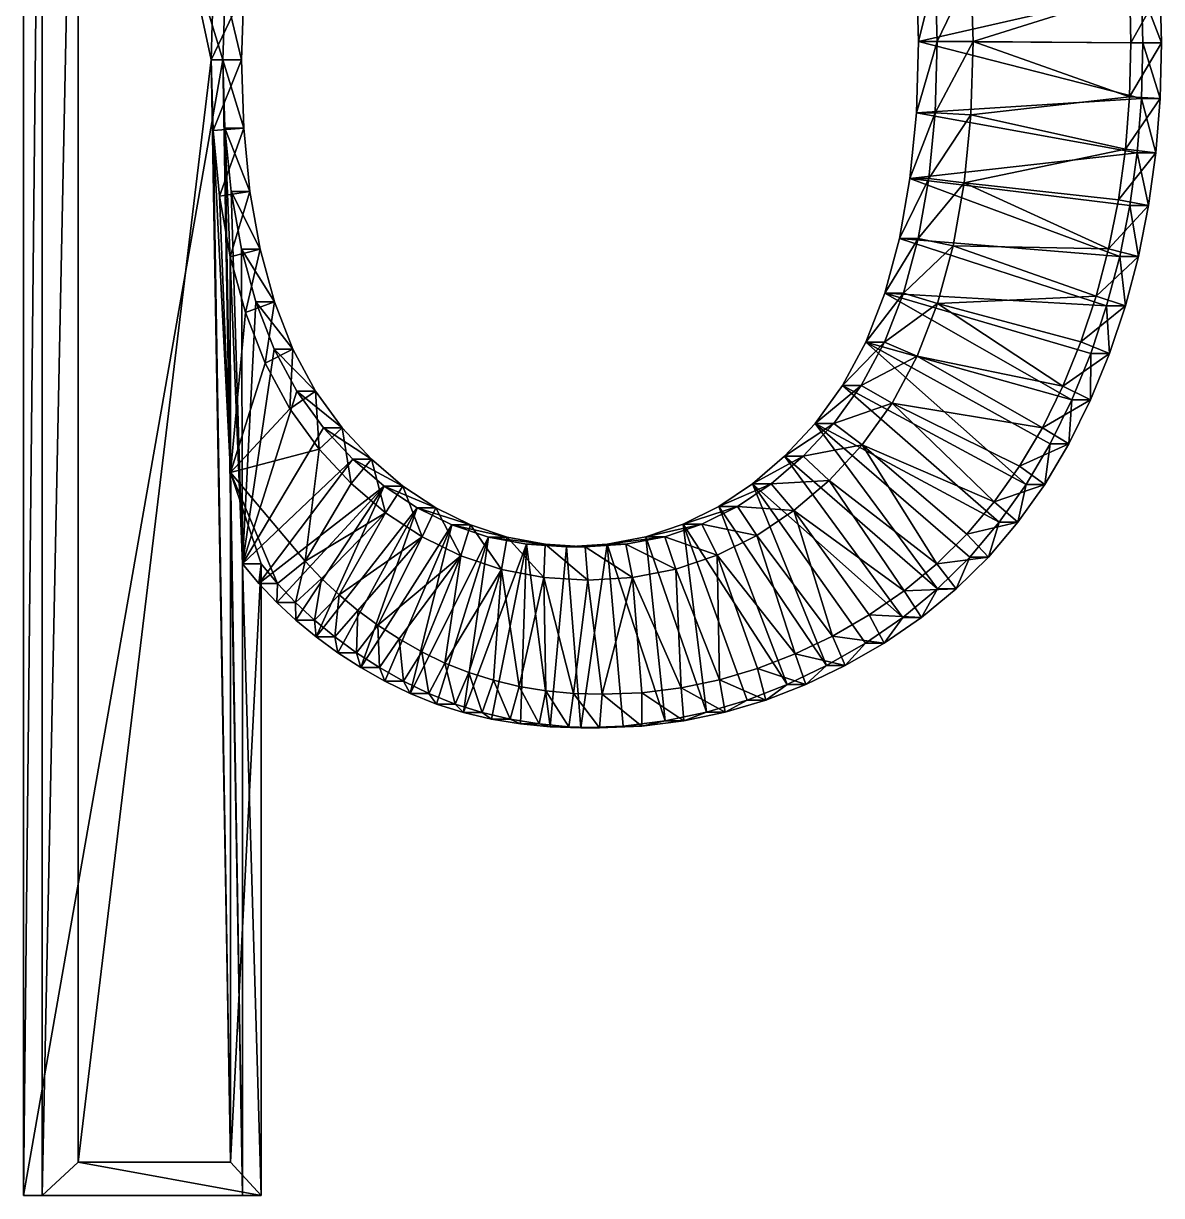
# Model space of a CAD drawing. Header units: metres. Extents: x -136 to 55, y -57 to 41.
# Drawn here: x -102.75 to -93.82, y -37.73 to -28.54 of the extents above; entities that cross this region are included whole.
import ezdxf

# ---------------------------------------------------------------- set-up
doc = ezdxf.new("R2010")
doc.units = ezdxf.units.M
doc.layers.get('0').update_dxf_attribs({"true_color": 0x57e057})

msp = doc.modelspace()

# ---------------------------------------------------------------- meshes
at = {"color": 74, "true_color": 0x58b11a}
mesh = msp.add_polyface(dxfattribs=at)
corners = [(-101.0344, -32.7766, 0.2574), (-100.9044, -32.9316, 0.2449), (-100.8879, -32.7766, 1.7788), (-100.7579, -32.9316, 1.7663), (-100.7645, -33.0787, 0.2314), (-100.618, -33.0787, 1.7529), (-100.6146, -33.218, 0.217), (-100.4681, -33.218, 1.7384), (-100.4548, -33.3495, 0.2016), (-100.3083, -33.3495, 1.723), (-100.2851, -33.4732, 0.1853), (-102.7515, -37.7298, 0.4227), (-102.605, -37.7298, 1.9442), (-102.605, -23.6897, 1.9442), (-100.8879, -32.7766, 1.7788), (-100.7579, -32.9316, 1.7663), (-100.618, -33.0787, 1.7529), (-100.4681, -33.218, 1.7384), (-100.3083, -33.3495, 1.723), (-102.605, -37.7298, 1.9442), (-102.605, -23.6897, 1.9442), (-101.1278, -32.0592, 2.0213), (-100.5428, -32.7565, 1.965), (-100.414, -32.8919, 1.9526), (-100.2758, -33.0204, 1.9393), (-102.3232, -37.4678, 2.1364), (-102.3232, -23.9517, 2.1364), (-101.2635, -29.3777, 2.0344), (-101.1278, -37.4678, 2.0213), (-101.1705, -29.3609, 0.2705), (-101.0344, -37.7298, 0.2574), (-99.9219, -32.1661, 0.1503), (-100.1672, -31.9566, 0.1739)]
mesh.append_faces([[corners[k] for k in face] for face in [(6, 31, 8), (4, 31, 6), (1, 31, 4)]], dxfattribs={"vtx0": -1, "vtx1": -1, "color": 74})
mesh.append_faces([[corners[k] for k in face] for face in [(27, 28, 21), (29, 0, 30)]], dxfattribs={"vtx0": -1, "vtx2": -1, "color": 74})
mesh.append_faces([[corners[k] for k in face] for face in [(0, 1, 2), (1, 4, 3), (4, 6, 5), (6, 8, 7), (8, 10, 9), (2, 3, 14), (3, 5, 15), (5, 7, 16), (7, 9, 17), (14, 15, 21), (15, 16, 22), (16, 17, 23), (17, 18, 24)]], dxfattribs={"vtx1": -1, "color": 74})
mesh.append_faces([[corners[k] for k in face] for face in [(1, 0, 32)]], dxfattribs={"vtx1": -1, "vtx2": -1, "color": 74})
mesh.append_faces([[corners[k] for k in face] for face in [(1, 3, 2), (4, 5, 3), (6, 7, 5), (8, 9, 7), (11, 12, 13), (3, 15, 14), (5, 16, 15), (7, 17, 16), (9, 18, 17), (12, 19, 20), (15, 22, 21), (16, 23, 22), (17, 24, 23), (19, 25, 26)]], dxfattribs={"vtx2": -1, "color": 74})
mesh = msp.add_polyface(dxfattribs=at)
corners = [(-100.9294, -30.7221, 0.2473), (-100.7829, -30.7221, 1.7687), (-100.6383, -31.0927, 1.7548), (-101.0419, -30.31, 0.2581), (-100.8954, -30.31, 1.7796), (-101.1223, -29.8563, 0.2659), (-100.9758, -29.8563, 1.7873), (-101.1705, -29.3609, 0.2705), (-101.024, -29.3609, 1.7919), (-101.1866, -28.8241, 0.2721), (-101.0401, -28.8241, 1.7935), (-100.6383, -31.0927, 1.7548), (-100.7829, -30.7221, 1.7687), (-100.8954, -30.31, 1.7796), (-100.9758, -29.8563, 1.7873), (-101.024, -29.3609, 1.7919), (-101.0401, -28.8241, 1.7935), (-101.0099, -30.8048, 2.0099), (-100.8544, -31.2032, 1.995), (-101.1292, -30.3677, 2.0214), (-101.2134, -29.892, 2.0296), (-101.2635, -29.3777, 2.0344), (-101.2801, -28.8238, 2.036), (-101.1278, -32.0592, 2.0213), (-102.3232, -23.9517, 2.1364), (-102.3232, -37.4678, 2.1364), (-101.0344, -32.7766, 0.2574), (-102.7515, -23.6897, 0.4227), (-102.7515, -37.7298, 0.4227)]
mesh.append_faces([[corners[k] for k in face] for face in [(5, 26, 7), (27, 9, 28)]], dxfattribs={"vtx0": -1, "vtx1": -1, "color": 74})
mesh.append_faces([[corners[k] for k in face] for face in [(0, 3, 1), (3, 5, 4), (5, 7, 6), (7, 9, 8), (2, 1, 11), (1, 4, 12), (4, 6, 13), (6, 8, 14), (8, 10, 15), (12, 13, 17), (13, 14, 19), (14, 15, 20), (15, 16, 21)]], dxfattribs={"vtx1": -1, "color": 74})
mesh.append_faces([[corners[k] for k in face] for face in [(20, 21, 23), (19, 20, 23), (24, 25, 22)]], dxfattribs={"vtx1": -1, "vtx2": -1, "color": 74})
mesh.append_faces([[corners[k] for k in face] for face in [(0, 1, 2), (3, 4, 1), (5, 6, 4), (7, 8, 6), (9, 10, 8), (1, 12, 11), (4, 13, 12), (6, 14, 13), (8, 15, 14), (10, 16, 15), (12, 17, 18), (13, 19, 17), (14, 20, 19), (15, 21, 20), (16, 22, 21)]], dxfattribs={"vtx2": -1, "color": 74})
mesh = msp.add_polyface(dxfattribs=at)
corners = [(-102.7515, -23.6897, 0.4227), (-102.7515, -37.7298, 0.4227), (-102.605, -23.6897, 1.9442), (-101.1694, -28.2853, 0.2704), (-101.118, -27.7845, 0.2655), (-101.0229, -28.2853, 1.7918), (-100.9715, -27.7845, 1.7869), (-101.0323, -27.3215, 0.2572), (-100.8858, -27.3215, 1.7786), (-100.9124, -26.8965, 0.2457), (-100.7659, -26.8965, 1.7671), (-100.7582, -26.5093, 0.2308), (-101.1866, -28.8241, 0.2721), (-101.0401, -28.8241, 1.7935), (-102.605, -37.7298, 1.9442), (-102.605, -23.6897, 1.9442), (-101.0229, -28.2853, 1.7918), (-100.9715, -27.7845, 1.7869), (-100.8858, -27.3215, 1.7786), (-100.7659, -26.8965, 1.7671), (-100.6117, -26.5093, 1.7522), (-101.0401, -28.8241, 1.7935), (-102.605, -37.7298, 1.9442), (-102.3232, -23.9517, 2.1364), (-101.2624, -28.2677, 2.0343), (-101.209, -27.747, 2.0291), (-101.1191, -27.2617, 2.0205), (-100.9922, -26.8118, 2.0082), (-100.6117, -26.5093, 1.7522), (-101.2801, -28.8238, 2.036)]
mesh.append_faces([[corners[k] for k in face] for face in [(23, 29, 24), (0, 3, 12)]], dxfattribs={"vtx0": -1, "vtx2": -1, "color": 74})
mesh.append_faces([[corners[k] for k in face] for face in [(0, 1, 2), (3, 4, 5), (4, 7, 6), (7, 9, 8), (9, 11, 10), (12, 3, 13), (2, 14, 15), (5, 6, 16), (6, 8, 17), (8, 10, 18), (10, 20, 19), (13, 5, 21), (15, 22, 23), (16, 17, 24), (17, 18, 25), (18, 19, 26), (19, 28, 27), (21, 16, 29)]], dxfattribs={"vtx1": -1, "color": 74})
mesh.append_faces([[corners[k] for k in face] for face in [(4, 6, 5), (7, 8, 6), (9, 10, 8), (3, 5, 13), (6, 17, 16), (8, 18, 17), (10, 19, 18), (5, 16, 21), (17, 25, 24), (18, 26, 25), (19, 27, 26), (16, 24, 29)]], dxfattribs={"vtx2": -1, "color": 74})
mesh = msp.add_polyface(dxfattribs=at)
corners = [(-95.8767, -27.2029, -0.2392), (-95.7302, -27.2029, 1.2822), (-95.8434, -26.7894, 1.2931), (-95.7958, -27.6561, -0.247), (-95.6493, -27.6561, 1.2744), (-95.7473, -28.149, -0.2517), (-95.6008, -28.149, 1.2698), (-95.7312, -28.6815, -0.2532), (-95.5847, -28.6815, 1.2682), (-95.7302, -27.2029, 1.2822), (-95.8434, -26.7894, 1.2931), (-95.6493, -27.6561, 1.2744), (-95.6008, -28.149, 1.2698), (-95.5847, -28.6815, 1.2682), (-95.4546, -27.145, 1.475), (-95.5746, -26.7067, 1.4866), (-95.3699, -27.6201, 1.4669), (-95.3195, -28.1321, 1.462), (-95.3028, -28.6814, 1.4604), (-94.2228, -27.1655, 1.3564), (-94.3117, -26.8089, 1.365), (-94.1535, -27.5317, 1.3498), (-94.0741, -28.2939, 1.3421), (-94.1354, -27.1091, -0.4069), (-94.228, -26.7377, -0.398), (-94.0633, -27.49, -0.4138), (-94.0118, -27.8805, -0.4188), (-93.9809, -28.2805, -0.4218)]
mesh.append_faces([[corners[k] for k in face] for face in [(23, 0, 24), (25, 3, 23), (26, 5, 25)]], dxfattribs={"vtx0": -1, "vtx1": -1, "color": 74})
mesh.append_faces([[corners[k] for k in face] for face in [(19, 14, 16), (21, 16, 17), (22, 17, 18), (23, 3, 0), (25, 5, 3), (27, 7, 5)]], dxfattribs={"vtx0": -1, "vtx2": -1, "color": 74})
mesh.append_faces([[corners[k] for k in face] for face in [(0, 3, 1), (3, 5, 4), (5, 7, 6), (1, 4, 9), (4, 6, 11), (6, 8, 12), (9, 11, 14), (11, 12, 16), (12, 13, 17)]], dxfattribs={"vtx1": -1, "color": 74})
mesh.append_faces([[corners[k] for k in face] for face in [(19, 20, 14), (21, 19, 16)]], dxfattribs={"vtx1": -1, "vtx2": -1, "color": 74})
mesh.append_faces([[corners[k] for k in face] for face in [(0, 1, 2), (3, 4, 1), (5, 6, 4), (7, 8, 6), (1, 9, 10), (4, 11, 9), (6, 12, 11), (8, 13, 12), (9, 14, 15), (11, 16, 14), (12, 17, 16), (13, 18, 17)]], dxfattribs={"vtx2": -1, "color": 74})
mesh = msp.add_polyface(dxfattribs=at)
corners = [(-93.9706, -28.69, -0.4227), (-93.9809, -28.2805, -0.4218), (-93.8242, -28.69, 1.0987), (-93.8344, -28.2805, 1.0997), (-94.0118, -27.8805, -0.4188), (-93.8653, -27.8805, 1.1026), (-94.0633, -27.49, -0.4138), (-93.9168, -27.49, 1.1076), (-94.1354, -27.1091, -0.4069), (-93.9889, -27.1091, 1.1145), (-94.228, -26.7377, -0.398), (-93.8242, -28.69, 1.0987), (-93.8344, -28.2805, 1.0997), (-93.8653, -27.8805, 1.1026), (-93.9168, -27.49, 1.1076), (-93.9889, -27.1091, 1.1145), (-94.0815, -26.7377, 1.1235), (-94.0641, -28.6899, 1.3412), (-94.0741, -28.2939, 1.3421), (-94.1039, -27.9078, 1.345), (-94.1535, -27.5317, 1.3498), (-94.2228, -27.1655, 1.3564), (-94.0815, -26.7377, 1.1235), (-95.3195, -28.1321, 1.462), (-95.3028, -28.6814, 1.4604), (-94.0751, -29.114, 1.3422), (-95.7473, -28.149, -0.2517), (-95.7312, -28.6815, -0.2532)]
mesh.append_faces([[corners[k] for k in face] for face in [(1, 26, 4), (0, 27, 1)]], dxfattribs={"vtx0": -1, "vtx1": -1, "color": 74})
mesh.append_faces([[corners[k] for k in face] for face in [(0, 1, 2), (1, 4, 3), (4, 6, 5), (6, 8, 7), (8, 10, 9), (2, 3, 11), (3, 5, 12), (5, 7, 13), (7, 9, 14), (9, 16, 15), (11, 12, 17), (12, 13, 18), (13, 14, 19), (14, 15, 20), (15, 22, 21)]], dxfattribs={"vtx1": -1, "color": 74})
mesh.append_faces([[corners[k] for k in face] for face in [(19, 20, 23), (18, 19, 23), (17, 18, 24), (25, 17, 24)]], dxfattribs={"vtx1": -1, "vtx2": -1, "color": 74})
mesh.append_faces([[corners[k] for k in face] for face in [(1, 3, 2), (4, 5, 3), (6, 7, 5), (8, 9, 7), (3, 12, 11), (5, 13, 12), (7, 14, 13), (9, 15, 14), (12, 18, 17), (13, 19, 18), (14, 20, 19), (15, 21, 20)]], dxfattribs={"vtx2": -1, "color": 74})
mesh = msp.add_polyface(dxfattribs=at)
corners = [(-95.7312, -28.6815, -0.2532), (-95.7477, -29.2392, -0.2516), (-95.5847, -28.6815, 1.2682), (-95.6012, -29.2392, 1.2698), (-95.7974, -29.7536, -0.2469), (-95.6509, -29.7536, 1.2746), (-95.8801, -30.2247, -0.2389), (-95.7337, -30.2247, 1.2825), (-95.996, -30.6525, -0.2277), (-95.8495, -30.6525, 1.2937), (-95.5847, -28.6815, 1.2682), (-95.6012, -29.2392, 1.2698), (-95.6509, -29.7536, 1.2746), (-95.7337, -30.2247, 1.2825), (-95.8495, -30.6525, 1.2937), (-95.3028, -28.6814, 1.4604), (-95.3198, -29.2558, 1.4621), (-95.3713, -29.7891, 1.467), (-95.4579, -30.282, 1.4754), (-94.0751, -29.114, 1.3422), (-94.1081, -29.5248, 1.3454), (-94.2393, -30.3067, 1.358), (-94.3373, -30.6781, 1.3675), (-93.982, -29.128, -0.4217), (-94.0161, -29.5533, -0.4184), (-94.1525, -30.366, -0.4052), (-94.0729, -29.966, -0.4129), (-94.2548, -30.7534, -0.3954)]
mesh.append_faces([[corners[k] for k in face] for face in [(25, 4, 26), (27, 6, 25)]], dxfattribs={"vtx0": -1, "vtx1": -1, "color": 74})
mesh.append_faces([[corners[k] for k in face] for face in [(19, 15, 16), (20, 16, 17), (21, 17, 18), (23, 1, 0), (24, 4, 1), (25, 6, 4), (27, 8, 6)]], dxfattribs={"vtx0": -1, "vtx2": -1, "color": 74})
mesh.append_faces([[corners[k] for k in face] for face in [(0, 1, 2), (1, 4, 3), (4, 6, 5), (6, 8, 7), (2, 3, 10), (3, 5, 11), (5, 7, 12), (7, 9, 13), (10, 11, 15), (11, 12, 16), (12, 13, 17), (13, 14, 18)]], dxfattribs={"vtx1": -1, "color": 74})
mesh.append_faces([[corners[k] for k in face] for face in [(22, 21, 18)]], dxfattribs={"vtx1": -1, "vtx2": -1, "color": 74})
mesh.append_faces([[corners[k] for k in face] for face in [(1, 3, 2), (4, 5, 3), (6, 7, 5), (8, 9, 7), (3, 11, 10), (5, 12, 11), (7, 13, 12), (9, 14, 13), (11, 16, 15), (12, 17, 16), (13, 18, 17)]], dxfattribs={"vtx2": -1, "color": 74})
mesh = msp.add_polyface(dxfattribs=at)
corners = [(-94.1525, -30.366, -0.4052), (-94.006, -30.366, 1.1162), (-94.1083, -30.7534, 1.126), (-94.0729, -29.966, -0.4129), (-93.9264, -29.966, 1.1085), (-94.0161, -29.5533, -0.4184), (-93.8696, -29.5533, 1.1031), (-93.982, -29.128, -0.4217), (-93.8355, -29.128, 1.0998), (-93.9706, -28.69, -0.4227), (-93.8242, -28.69, 1.0987), (-94.006, -30.366, 1.1162), (-94.1083, -30.7534, 1.126), (-93.9264, -29.966, 1.1085), (-93.8696, -29.5533, 1.1031), (-93.8355, -29.128, 1.0998), (-93.8242, -28.69, 1.0987), (-94.2393, -30.3067, 1.358), (-94.3373, -30.6781, 1.3675), (-94.1628, -29.9223, 1.3507), (-94.1081, -29.5248, 1.3454), (-94.0751, -29.114, 1.3422), (-94.0641, -28.6899, 1.3412), (-95.3198, -29.2558, 1.4621), (-95.3713, -29.7891, 1.467), (-95.7312, -28.6815, -0.2532), (-95.7477, -29.2392, -0.2516), (-95.7974, -29.7536, -0.2469)]
mesh.append_faces([[corners[k] for k in face] for face in [(7, 25, 9), (5, 26, 7), (3, 27, 5)]], dxfattribs={"vtx0": -1, "vtx1": -1, "color": 74})
mesh.append_faces([[corners[k] for k in face] for face in [(0, 3, 1), (3, 5, 4), (5, 7, 6), (7, 9, 8), (1, 4, 11), (4, 6, 13), (6, 8, 14), (8, 10, 15), (11, 13, 17), (13, 14, 19), (14, 15, 20), (15, 16, 21)]], dxfattribs={"vtx1": -1, "color": 74})
mesh.append_faces([[corners[k] for k in face] for face in [(20, 21, 23), (19, 20, 24), (17, 19, 24)]], dxfattribs={"vtx1": -1, "vtx2": -1, "color": 74})
mesh.append_faces([[corners[k] for k in face] for face in [(0, 1, 2), (3, 4, 1), (5, 6, 4), (7, 8, 6), (9, 10, 8), (1, 11, 12), (4, 13, 11), (6, 14, 13), (8, 15, 14), (10, 16, 15), (11, 17, 18), (13, 19, 17), (14, 20, 19), (15, 21, 20), (16, 22, 21)]], dxfattribs={"vtx2": -1, "color": 74})
mesh = msp.add_polyface(dxfattribs=at)
corners = [(-101.0344, -37.7298, 0.2574), (-101.0344, -32.7766, 0.2574), (-100.8879, -37.7298, 1.7788), (-100.8879, -32.7766, 1.7788), (-99.7178, -33.7938, 0.1306), (-99.5126, -33.8755, 0.1109), (-99.5714, -33.7938, 1.6521), (-99.3661, -33.8755, 1.6323), (-99.3001, -33.9425, 0.0904), (-99.1536, -33.9425, 1.6119), (-99.0805, -33.9945, 0.0693), (-98.934, -33.9945, 1.5907), (-98.8536, -34.0317, 0.0474), (-98.7071, -34.0317, 1.5689), (-102.7515, -37.7298, 0.4227), (-102.605, -37.7298, 1.9442), (-100.8879, -37.7298, 1.7788), (-100.8879, -32.7766, 1.7788), (-99.3661, -33.8755, 1.6323), (-99.5714, -33.7938, 1.6521), (-99.1536, -33.9425, 1.6119), (-98.934, -33.9945, 1.5907), (-98.7071, -34.0317, 1.5689), (-102.605, -37.7298, 1.9442), (-101.1278, -37.4678, 2.0213), (-101.1278, -32.0592, 2.0213), (-99.0636, -33.6896, 1.8225), (-98.862, -33.7374, 1.8031), (-98.6528, -33.7717, 1.783), (-102.3232, -37.4678, 2.1364), (-101.2801, -28.8238, 2.036), (-101.1866, -28.8241, 0.2721)]
mesh.append_faces([[corners[k] for k in face] for face in [(14, 31, 0)]], dxfattribs={"vtx0": -1, "vtx1": -1, "color": 74})
mesh.append_faces([[corners[k] for k in face] for face in [(0, 1, 2), (4, 5, 6), (5, 8, 7), (8, 10, 9), (10, 12, 11), (14, 0, 15), (2, 3, 16), (7, 9, 18), (9, 11, 20), (11, 13, 21), (15, 2, 23), (16, 17, 24), (20, 21, 26), (21, 22, 27), (23, 16, 29)]], dxfattribs={"vtx1": -1, "color": 74})
mesh.append_faces([[corners[k] for k in face] for face in [(29, 24, 30)]], dxfattribs={"vtx1": -1, "vtx2": -1, "color": 74})
mesh.append_faces([[corners[k] for k in face] for face in [(1, 3, 2), (5, 7, 6), (8, 9, 7), (10, 11, 9), (12, 13, 11), (0, 2, 15), (3, 17, 16), (7, 18, 19), (9, 20, 18), (11, 21, 20), (13, 22, 21), (2, 16, 23), (17, 25, 24), (22, 28, 27), (16, 24, 29)]], dxfattribs={"vtx2": -1, "color": 74})
mesh = msp.add_polyface(dxfattribs=at)
corners = [(-100.399, -31.709, 0.1962), (-100.2525, -31.709, 1.7177), (-100.0208, -31.9566, 1.6953), (-100.608, -31.4217, 0.2164), (-100.4615, -31.4217, 1.7378), (-100.7848, -31.0927, 0.2334), (-100.6383, -31.0927, 1.7548), (-100.9294, -30.7221, 0.2473), (-100.2525, -31.709, 1.7177), (-100.4615, -31.4217, 1.7378), (-100.6383, -31.0927, 1.7548), (-100.4327, -31.8767, 1.9544), (-100.1798, -32.1468, 1.93), (-100.6616, -31.5618, 1.9764), (-100.8544, -31.2032, 1.995), (-100.7829, -30.7221, 1.7687), (-101.2635, -29.3777, 2.0344), (-101.2801, -28.8238, 2.036), (-101.1278, -37.4678, 2.0213), (-101.0099, -30.8048, 2.0099), (-101.1292, -30.3677, 2.0214), (-101.1278, -32.0592, 2.0213), (-100.5428, -32.7565, 1.965), (-99.9113, -32.3761, 1.9042), (-101.1705, -29.3609, 0.2705), (-101.0344, -37.7298, 0.2574), (-101.1866, -28.8241, 0.2721), (-101.0419, -30.31, 0.2581), (-101.0344, -32.7766, 0.2574), (-101.1223, -29.8563, 0.2659), (-100.1672, -31.9566, 0.1739), (-100.9044, -32.9316, 0.2449), (-99.9219, -32.1661, 0.1503)]
mesh.append_faces([[corners[k] for k in face] for face in [(24, 25, 26), (27, 28, 29), (7, 28, 27), (5, 28, 7), (3, 28, 5), (0, 28, 3), (30, 28, 0)]], dxfattribs={"vtx0": -1, "vtx1": -1, "color": 74})
mesh.append_faces([[corners[k] for k in face] for face in [(11, 21, 22), (31, 30, 32)]], dxfattribs={"vtx0": -1, "vtx2": -1, "color": 74})
mesh.append_faces([[corners[k] for k in face] for face in [(0, 3, 1), (3, 5, 4), (5, 7, 6), (1, 4, 8), (4, 6, 9), (8, 9, 11), (9, 10, 13), (10, 15, 14)]], dxfattribs={"vtx1": -1, "color": 74})
mesh.append_faces([[corners[k] for k in face] for face in [(16, 17, 18), (19, 20, 21), (14, 19, 21), (13, 14, 21), (11, 13, 21), (12, 11, 22), (23, 12, 22)]], dxfattribs={"vtx1": -1, "vtx2": -1, "color": 74})
mesh.append_faces([[corners[k] for k in face] for face in [(0, 1, 2), (3, 4, 1), (5, 6, 4), (4, 9, 8), (6, 10, 9), (8, 11, 12), (9, 13, 11), (10, 14, 13)]], dxfattribs={"vtx2": -1, "color": 74})
mesh = msp.add_polyface(dxfattribs=at)
corners = [(-95.0976, -32.4505, -0.3142), (-94.887, -32.1542, -0.3345), (-94.9511, -32.4505, 1.2072), (-95.996, -30.6525, -0.2277), (-96.145, -31.0369, -0.2134), (-95.8495, -30.6525, 1.2937), (-95.9985, -31.0369, 1.308), (-95.8495, -30.6525, 1.2937), (-95.9985, -31.0369, 1.308), (-96.1806, -31.378, 1.3256), (-94.9511, -32.4505, 1.2072), (-95.136, -32.2891, 1.4444), (-95.3525, -32.5444, 1.4652), (-94.7405, -32.1542, 1.1869), (-94.9381, -32.0107, 1.4253), (-95.5806, -30.7346, 1.4872), (-95.4579, -30.282, 1.4754), (-95.7403, -31.1468, 1.5025), (-96.1806, -31.378, 1.3256), (-95.9382, -31.5175, 1.5216), (-94.3373, -30.6781, 1.3675), (-94.598, -31.3822, 1.3926), (-94.7588, -31.7086, 1.408), (-96.1733, -31.8428, 1.5442), (-95.5879, -32.777, 1.4879), (-94.5276, -31.4902, -0.3691), (-94.3798, -31.1281, -0.3833), (-94.697, -31.8341, -0.3528), (-96.3271, -31.378, -0.1958), (-96.5423, -31.6758, -0.1751), (-95.3288, -32.7231, -0.292), (-95.5806, -32.972, -0.2677)]
mesh.append_faces([[corners[k] for k in face] for face in [(25, 3, 26), (27, 4, 25), (1, 4, 27), (0, 28, 1), (30, 29, 0), (31, 29, 30)]], dxfattribs={"vtx0": -1, "vtx1": -1, "color": 74})
mesh.append_faces([[corners[k] for k in face] for face in [(20, 16, 15), (21, 15, 17), (22, 17, 19), (11, 19, 23), (25, 4, 3), (1, 28, 4), (0, 29, 28)]], dxfattribs={"vtx0": -1, "vtx2": -1, "color": 74})
mesh.append_faces([[corners[k] for k in face] for face in [(0, 1, 2), (3, 4, 5), (5, 6, 7), (6, 9, 8), (10, 13, 11), (7, 8, 15), (8, 18, 17)]], dxfattribs={"vtx1": -1, "color": 74})
mesh.append_faces([[corners[k] for k in face] for face in [(22, 21, 17), (14, 22, 19), (11, 14, 19), (12, 11, 23), (24, 12, 23)]], dxfattribs={"vtx1": -1, "vtx2": -1, "color": 74})
mesh.append_faces([[corners[k] for k in face] for face in [(4, 6, 5), (6, 8, 7), (10, 11, 12), (13, 14, 11), (7, 15, 16), (8, 17, 15), (18, 19, 17)]], dxfattribs={"vtx2": -1, "color": 74})
mesh = msp.add_polyface(dxfattribs=at)
corners = [(-94.887, -32.1542, -0.3345), (-94.7405, -32.1542, 1.1869), (-94.9511, -32.4505, 1.2072), (-94.697, -31.8341, -0.3528), (-94.5505, -31.8341, 1.1686), (-94.5276, -31.4902, -0.3691), (-94.3811, -31.4902, 1.1523), (-94.3798, -31.1281, -0.3833), (-94.2333, -31.1281, 1.1381), (-94.2548, -30.7534, -0.3954), (-94.1083, -30.7534, 1.126), (-94.1525, -30.366, -0.4052), (-94.9511, -32.4505, 1.2072), (-94.7405, -32.1542, 1.1869), (-94.5505, -31.8341, 1.1686), (-94.3811, -31.4902, 1.1523), (-94.2333, -31.1281, 1.1381), (-94.1083, -30.7534, 1.126), (-94.006, -30.366, 1.1162), (-94.9381, -32.0107, 1.4253), (-94.7588, -31.7086, 1.408), (-94.598, -31.3822, 1.3926), (-94.457, -31.0367, 1.379), (-94.3373, -30.6781, 1.3675), (-94.006, -30.366, 1.1162), (-95.5806, -30.7346, 1.4872), (-95.996, -30.6525, -0.2277)]
mesh.append_faces([[corners[k] for k in face] for face in [(7, 26, 9)]], dxfattribs={"vtx0": -1, "vtx1": -1, "color": 74})
mesh.append_faces([[corners[k] for k in face] for face in [(0, 3, 1), (3, 5, 4), (5, 7, 6), (7, 9, 8), (9, 11, 10), (2, 1, 12), (1, 4, 13), (4, 6, 14), (6, 8, 15), (8, 10, 16), (10, 18, 17), (13, 14, 19), (14, 15, 20), (15, 16, 21), (16, 17, 22), (17, 24, 23)]], dxfattribs={"vtx1": -1, "color": 74})
mesh.append_faces([[corners[k] for k in face] for face in [(22, 23, 25), (21, 22, 25)]], dxfattribs={"vtx1": -1, "vtx2": -1, "color": 74})
mesh.append_faces([[corners[k] for k in face] for face in [(0, 1, 2), (3, 4, 1), (5, 6, 4), (7, 8, 6), (9, 10, 8), (1, 13, 12), (4, 14, 13), (6, 15, 14), (8, 16, 15), (10, 17, 16), (14, 20, 19), (15, 21, 20), (16, 22, 21), (17, 23, 22)]], dxfattribs={"vtx2": -1, "color": 74})
mesh = msp.add_polyface(dxfattribs=at)
corners = [(-96.145, -31.0369, -0.2134), (-96.3271, -31.378, -0.1958), (-95.9985, -31.0369, 1.308), (-96.1806, -31.378, 1.3256), (-96.5423, -31.6758, -0.1751), (-96.3958, -31.6758, 1.3463), (-96.7807, -31.9322, -0.1522), (-96.6342, -31.9322, 1.3693), (-97.0326, -32.1491, -0.1279), (-96.8861, -32.1491, 1.3935), (-97.2977, -32.3266, -0.1024), (-97.1512, -32.3266, 1.419), (-96.1806, -31.378, 1.3256), (-95.9985, -31.0369, 1.308), (-96.3958, -31.6758, 1.3463), (-96.6342, -31.9322, 1.3693), (-96.8861, -32.1491, 1.3935), (-97.1512, -32.3266, 1.419), (-97.4298, -32.4647, 1.4459), (-95.9382, -31.5175, 1.5216), (-96.1733, -31.8428, 1.5442), (-96.4326, -32.1216, 1.5692), (-96.7074, -32.3584, 1.5957), (-96.9998, -32.5541, 1.6238), (-97.4298, -32.4647, 1.4459), (-95.5879, -32.777, 1.4879), (-95.8424, -32.9873, 1.5124), (-95.5806, -32.972, -0.2677), (-95.853, -33.1971, -0.2415)]
mesh.append_faces([[corners[k] for k in face] for face in [(25, 20, 21), (26, 21, 22), (27, 6, 4), (28, 8, 6)]], dxfattribs={"vtx0": -1, "vtx2": -1, "color": 74})
mesh.append_faces([[corners[k] for k in face] for face in [(0, 1, 2), (1, 4, 3), (4, 6, 5), (6, 8, 7), (8, 10, 9), (3, 5, 12), (5, 7, 14), (7, 9, 15), (9, 11, 16), (11, 18, 17), (12, 14, 19), (14, 15, 20), (15, 16, 21), (16, 17, 22), (17, 24, 23)]], dxfattribs={"vtx1": -1, "color": 74})
mesh.append_faces([[corners[k] for k in face] for face in [(1, 3, 2), (4, 5, 3), (6, 7, 5), (8, 9, 7), (10, 11, 9), (3, 12, 13), (5, 14, 12), (7, 15, 14), (9, 16, 15), (11, 17, 16), (14, 20, 19), (15, 21, 20), (16, 22, 21), (17, 23, 22)]], dxfattribs={"vtx2": -1, "color": 74})
mesh = msp.add_polyface(dxfattribs=at)
corners = [(-97.2977, -32.3266, -0.1024), (-97.5763, -32.4647, -0.0756), (-97.1512, -32.3266, 1.419), (-97.4298, -32.4647, 1.4459), (-97.8682, -32.5633, -0.0475), (-97.7217, -32.5633, 1.474), (-99.1047, -32.566, 0.0716), (-99.3906, -32.4708, 0.0991), (-98.9582, -32.566, 1.593), (-99.2441, -32.4708, 1.6206), (-99.6631, -32.3375, 0.1254), (-99.5166, -32.3375, 1.6468), (-99.9219, -32.1661, 0.1503), (-99.7754, -32.1661, 1.6717), (-100.1672, -31.9566, 0.1739), (-100.0208, -31.9566, 1.6953), (-100.399, -31.709, 0.1962), (-97.4298, -32.4647, 1.4459), (-97.1512, -32.3266, 1.419), (-97.7217, -32.5633, 1.474), (-98.9582, -32.566, 1.593), (-99.2441, -32.4708, 1.6206), (-99.5166, -32.3375, 1.6468), (-99.7754, -32.1661, 1.6717), (-100.0208, -31.9566, 1.6953), (-100.2525, -31.709, 1.7177), (-100.2525, -31.709, 1.7177), (-99.3218, -32.714, 1.8474), (-99.625, -32.5656, 1.8766), (-99.9113, -32.3761, 1.9042), (-100.1798, -32.1468, 1.93)]
mesh.append_faces([[corners[k] for k in face] for face in [(0, 1, 2), (1, 4, 3), (6, 7, 8), (7, 10, 9), (10, 12, 11), (12, 14, 13), (14, 16, 15), (3, 5, 17), (8, 9, 20), (9, 11, 21), (11, 13, 22), (13, 15, 23), (15, 25, 24), (21, 22, 27), (22, 23, 28), (23, 24, 29), (24, 26, 30)]], dxfattribs={"vtx1": -1, "color": 74})
mesh.append_faces([[corners[k] for k in face] for face in [(1, 3, 2), (4, 5, 3), (7, 9, 8), (10, 11, 9), (12, 13, 11), (14, 15, 13), (3, 17, 18), (5, 19, 17), (9, 21, 20), (11, 22, 21), (13, 23, 22), (15, 24, 23), (25, 26, 24), (22, 28, 27), (23, 29, 28), (24, 30, 29)]], dxfattribs={"vtx2": -1, "color": 74})
mesh = msp.add_polyface(dxfattribs=at)
corners = [(-96.4515, -33.5743, -0.1839), (-96.146, -33.3984, -0.2133), (-96.305, -33.5743, 1.3376), (-95.9995, -33.3984, 1.3081), (-95.853, -33.1971, -0.2415), (-95.7065, -33.1971, 1.2799), (-95.5806, -32.972, -0.2677), (-95.4341, -32.972, 1.2537), (-95.3288, -32.7231, -0.292), (-95.1824, -32.7231, 1.2295), (-95.0976, -32.4505, -0.3142), (-94.9511, -32.4505, 1.2072), (-96.305, -33.5743, 1.3376), (-95.9995, -33.3984, 1.3081), (-95.7065, -33.1971, 1.2799), (-95.4341, -32.972, 1.2537), (-95.1824, -32.7231, 1.2295), (-94.9511, -32.4505, 1.2072), (-96.4053, -33.3421, 1.5666), (-96.1173, -33.1762, 1.5388), (-95.8424, -32.9873, 1.5124), (-95.5879, -32.777, 1.4879), (-95.3525, -32.5444, 1.4652), (-96.4326, -32.1216, 1.5692), (-96.7074, -32.3584, 1.5957), (-96.7807, -31.9322, -0.1522), (-97.0326, -32.1491, -0.1279)]
mesh.append_faces([[corners[k] for k in face] for face in [(4, 25, 6), (1, 26, 4)]], dxfattribs={"vtx0": -1, "vtx1": -1, "color": 74})
mesh.append_faces([[corners[k] for k in face] for face in [(0, 1, 2), (1, 4, 3), (4, 6, 5), (6, 8, 7), (8, 10, 9), (2, 3, 12), (3, 5, 13), (5, 7, 14), (7, 9, 15), (9, 11, 16), (12, 13, 18), (13, 14, 19), (14, 15, 20), (15, 16, 21), (16, 17, 22)]], dxfattribs={"vtx1": -1, "color": 74})
mesh.append_faces([[corners[k] for k in face] for face in [(20, 21, 23), (19, 20, 24)]], dxfattribs={"vtx1": -1, "vtx2": -1, "color": 74})
mesh.append_faces([[corners[k] for k in face] for face in [(1, 3, 2), (4, 5, 3), (6, 7, 5), (8, 9, 7), (10, 11, 9), (3, 13, 12), (5, 14, 13), (7, 15, 14), (9, 16, 15), (11, 17, 16), (13, 19, 18), (14, 20, 19), (15, 21, 20), (16, 22, 21)]], dxfattribs={"vtx2": -1, "color": 74})
mesh = msp.add_polyface(dxfattribs=at)
corners = [(-98.8052, -32.6231, 0.0428), (-99.1047, -32.566, 0.0716), (-98.6587, -32.6231, 1.5642), (-98.9582, -32.566, 1.593), (-100.3083, -33.3495, 1.723), (-100.1386, -33.4732, 1.7067), (-100.3083, -33.3495, 1.723), (-98.6587, -32.6231, 1.5642), (-98.9582, -32.566, 1.593), (-100.128, -33.142, 1.925), (-100.2758, -33.0204, 1.9393), (-100.1386, -33.4732, 1.7067), (-99.9705, -33.2567, 1.9099), (-98.6701, -32.8837, 1.7847), (-99.0029, -32.8202, 1.8167), (-99.2441, -32.4708, 1.6206), (-99.3218, -32.714, 1.8474), (-99.9113, -32.3761, 1.9042), (-100.5428, -32.7565, 1.965), (-100.414, -32.8919, 1.9526), (-99.625, -32.5656, 1.8766), (-99.8032, -33.3647, 1.8938), (-99.6271, -33.465, 1.8768), (-98.862, -33.7374, 1.8031), (-99.2579, -33.6284, 1.8413), (-99.0636, -33.6896, 1.8225), (-99.4452, -33.5538, 1.8593), (-99.3001, -33.9425, 0.0904), (-99.7178, -33.7938, 0.1306), (-99.3906, -32.4708, 0.0991), (-99.9159, -33.6971, 0.1497), (-100.1055, -33.5891, 0.168), (-99.6631, -32.3375, 0.1254), (-100.2851, -33.4732, 0.1853), (-100.4548, -33.3495, 0.2016), (-99.9219, -32.1661, 0.1503)]
mesh.append_faces([[corners[k] for k in face] for face in [(26, 16, 22), (30, 29, 28), (31, 29, 30), (33, 32, 31), (34, 32, 33)]], dxfattribs={"vtx0": -1, "vtx1": -1, "color": 74})
mesh.append_faces([[corners[k] for k in face] for face in [(17, 18, 19), (17, 19, 10), (20, 10, 9), (20, 9, 12), (16, 12, 21), (16, 21, 22), (23, 13, 14), (26, 14, 16), (27, 1, 0), (28, 29, 1), (31, 32, 29), (34, 35, 32)]], dxfattribs={"vtx0": -1, "vtx2": -1, "color": 74})
mesh.append_faces([[corners[k] for k in face] for face in [(0, 1, 2), (4, 5, 6), (2, 3, 7), (6, 11, 9), (7, 8, 13), (8, 15, 14)]], dxfattribs={"vtx1": -1, "color": 74})
mesh.append_faces([[corners[k] for k in face] for face in [(20, 17, 10), (16, 20, 12), (24, 25, 14), (26, 24, 14)]], dxfattribs={"vtx1": -1, "vtx2": -1, "color": 74})
mesh.append_faces([[corners[k] for k in face] for face in [(1, 3, 2), (3, 8, 7), (6, 9, 10), (11, 12, 9), (8, 14, 13), (15, 16, 14)]], dxfattribs={"vtx2": -1, "color": 74})
mesh = msp.add_polyface(dxfattribs=at)
corners = [(-97.3948, -33.9397, -0.093), (-97.0759, -33.8449, -0.1237), (-97.2483, -33.9397, 1.4284), (-96.9294, -33.8449, 1.3977), (-96.7615, -33.7232, -0.154), (-96.615, -33.7232, 1.3674), (-96.4515, -33.5743, -0.1839), (-96.305, -33.5743, 1.3376), (-97.2483, -33.9397, 1.4284), (-97.5717, -34.0073, 1.4595), (-96.9294, -33.8449, 1.3977), (-96.615, -33.7232, 1.3674), (-96.305, -33.5743, 1.3376), (-97.2911, -33.6853, 1.6519), (-97.5934, -33.7486, 1.681), (-96.9925, -33.5967, 1.6231), (-96.6973, -33.4823, 1.5947), (-96.4053, -33.3421, 1.5666), (-97.4298, -32.4647, 1.4459), (-97.3092, -32.7074, 1.6536), (-96.9998, -32.5541, 1.6238), (-96.1173, -33.1762, 1.5388), (-96.7074, -32.3584, 1.5957), (-97.0326, -32.1491, -0.1279), (-96.146, -33.3984, -0.2133), (-97.2977, -32.3266, -0.1024), (-97.5763, -32.4647, -0.0756)]
mesh.append_faces([[corners[k] for k in face] for face in [(6, 23, 24), (4, 25, 6), (1, 26, 4), (0, 26, 1)]], dxfattribs={"vtx0": -1, "vtx1": -1, "color": 74})
mesh.append_faces([[corners[k] for k in face] for face in [(17, 22, 20), (16, 20, 19), (6, 25, 23), (4, 26, 25)]], dxfattribs={"vtx0": -1, "vtx2": -1, "color": 74})
mesh.append_faces([[corners[k] for k in face] for face in [(0, 1, 2), (1, 4, 3), (4, 6, 5), (2, 3, 8), (3, 5, 10), (5, 7, 11), (8, 10, 13), (10, 11, 15), (11, 12, 16)]], dxfattribs={"vtx1": -1, "color": 74})
mesh.append_faces([[corners[k] for k in face] for face in [(17, 21, 22), (16, 17, 20), (15, 16, 19), (13, 15, 19)]], dxfattribs={"vtx1": -1, "vtx2": -1, "color": 74})
mesh.append_faces([[corners[k] for k in face] for face in [(1, 3, 2), (4, 5, 3), (6, 7, 5), (2, 8, 9), (3, 10, 8), (5, 11, 10), (7, 12, 11), (8, 13, 14), (10, 15, 13), (11, 16, 15), (12, 17, 16), (18, 19, 20)]], dxfattribs={"vtx2": -1, "color": 74})
mesh = msp.add_polyface(dxfattribs=at)
corners = [(-97.8682, -32.5633, -0.0475), (-98.1735, -32.6224, -0.0181), (-97.7217, -32.5633, 1.474), (-98.027, -32.6224, 1.5034), (-98.4921, -32.6422, 0.0126), (-98.3456, -32.6422, 1.5341), (-98.8052, -32.6231, 0.0428), (-98.6587, -32.6231, 1.5642), (-97.7217, -32.5633, 1.474), (-98.027, -32.6224, 1.5034), (-98.3456, -32.6422, 1.5341), (-98.6587, -32.6231, 1.5642), (-97.4298, -32.4647, 1.4459), (-97.3092, -32.7074, 1.6536), (-97.6342, -32.8172, 1.6849), (-97.9732, -32.8829, 1.7176), (-98.3246, -32.9047, 1.7514), (-98.6701, -32.8837, 1.7847), (-97.2911, -33.6853, 1.6519), (-97.5934, -33.7486, 1.681), (-97.8999, -33.7865, 1.7105), (-98.2122, -33.7993, 1.7406), (-98.4358, -33.7924, 1.7621), (-98.6528, -33.7717, 1.783), (-97.3948, -33.9397, -0.093), (-97.5763, -32.4647, -0.0756), (-97.7182, -34.0073, -0.0619), (-98.3784, -34.0615, 0.0017), (-98.6196, -34.054, 0.0249)]
mesh.append_faces([[corners[k] for k in face] for face in [(18, 13, 14), (19, 14, 15), (21, 15, 16), (22, 16, 17), (24, 0, 25), (26, 1, 0), (27, 4, 1), (28, 6, 4)]], dxfattribs={"vtx0": -1, "vtx2": -1, "color": 74})
mesh.append_faces([[corners[k] for k in face] for face in [(0, 1, 2), (1, 4, 3), (4, 6, 5), (2, 3, 8), (3, 5, 9), (5, 7, 10), (12, 8, 13), (8, 9, 14), (9, 10, 15), (10, 11, 16)]], dxfattribs={"vtx1": -1, "color": 74})
mesh.append_faces([[corners[k] for k in face] for face in [(19, 18, 14), (20, 19, 15), (21, 20, 15), (22, 21, 16), (23, 22, 17)]], dxfattribs={"vtx1": -1, "vtx2": -1, "color": 74})
mesh.append_faces([[corners[k] for k in face] for face in [(1, 3, 2), (4, 5, 3), (6, 7, 5), (3, 9, 8), (5, 10, 9), (7, 11, 10), (8, 14, 13), (9, 15, 14), (10, 16, 15), (11, 17, 16)]], dxfattribs={"vtx2": -1, "color": 74})
mesh = msp.add_polyface(dxfattribs=at)
corners = [(-100.2851, -33.4732, 0.1853), (-100.1386, -33.4732, 1.7067), (-100.3083, -33.3495, 1.723), (-100.1055, -33.5891, 0.168), (-99.959, -33.5891, 1.6894), (-99.9159, -33.6971, 0.1497), (-99.7694, -33.6971, 1.6711), (-99.7178, -33.7938, 0.1306), (-99.5714, -33.7938, 1.6521), (-100.1386, -33.4732, 1.7067), (-100.3083, -33.3495, 1.723), (-99.959, -33.5891, 1.6894), (-99.7694, -33.6971, 1.6711), (-99.5714, -33.7938, 1.6521), (-99.3661, -33.8755, 1.6323), (-99.9705, -33.2567, 1.9099), (-99.8032, -33.3647, 1.8938), (-99.6271, -33.465, 1.8768), (-99.4452, -33.5538, 1.8593), (-99.3661, -33.8755, 1.6323), (-99.2579, -33.6284, 1.8413), (-99.1536, -33.9425, 1.6119), (-99.0636, -33.6896, 1.8225), (-98.934, -33.9945, 1.5907), (-98.862, -33.7374, 1.8031), (-98.6528, -33.7717, 1.783), (-98.6701, -32.8837, 1.7847), (-99.0029, -32.8202, 1.8167), (-98.8536, -34.0317, 0.0474), (-98.8052, -32.6231, 0.0428), (-98.6196, -34.054, 0.0249), (-99.0805, -33.9945, 0.0693), (-99.3001, -33.9425, 0.0904), (-99.5126, -33.8755, 0.1109), (-99.1047, -32.566, 0.0716)]
mesh.append_faces([[corners[k] for k in face] for face in [(28, 29, 30), (31, 29, 28), (32, 29, 31), (33, 34, 32), (7, 34, 33)]], dxfattribs={"vtx0": -1, "vtx1": -1, "color": 74})
mesh.append_faces([[corners[k] for k in face] for face in [(0, 3, 1), (3, 5, 4), (5, 7, 6), (1, 4, 9), (4, 6, 11), (6, 8, 12), (8, 14, 13), (9, 11, 15), (11, 12, 16), (12, 13, 17), (13, 19, 18), (19, 21, 20)]], dxfattribs={"vtx1": -1, "color": 74})
mesh.append_faces([[corners[k] for k in face] for face in [(24, 25, 26), (22, 24, 27)]], dxfattribs={"vtx1": -1, "vtx2": -1, "color": 74})
mesh.append_faces([[corners[k] for k in face] for face in [(0, 1, 2), (3, 4, 1), (5, 6, 4), (7, 8, 6), (1, 9, 10), (4, 11, 9), (6, 12, 11), (8, 13, 12), (11, 16, 15), (12, 17, 16), (13, 18, 17), (19, 20, 18), (21, 22, 20), (23, 24, 22)]], dxfattribs={"vtx2": -1, "color": 74})
mesh = msp.add_polyface(dxfattribs=at)
corners = [(-98.8536, -34.0317, 0.0474), (-98.6196, -34.054, 0.0249), (-98.7071, -34.0317, 1.5689), (-98.4731, -34.054, 1.5463), (-98.3784, -34.0615, 0.0017), (-98.2319, -34.0615, 1.5231), (-98.0461, -34.0479, -0.0303), (-97.8996, -34.0479, 1.4911), (-97.7182, -34.0073, -0.0619), (-97.5717, -34.0073, 1.4595), (-97.3948, -33.9397, -0.093), (-97.2483, -33.9397, 1.4284), (-98.7071, -34.0317, 1.5689), (-98.4731, -34.054, 1.5463), (-98.2319, -34.0615, 1.5231), (-97.8996, -34.0479, 1.4911), (-97.5717, -34.0073, 1.4595), (-98.6528, -33.7717, 1.783), (-98.4358, -33.7924, 1.7621), (-98.2122, -33.7993, 1.7406), (-97.8999, -33.7865, 1.7105), (-97.5934, -33.7486, 1.681), (-97.2483, -33.9397, 1.4284), (-97.8682, -32.5633, -0.0475), (-98.1735, -32.6224, -0.0181), (-98.4921, -32.6422, 0.0126)]
mesh.append_faces([[corners[k] for k in face] for face in [(8, 23, 10), (6, 24, 8), (4, 24, 6), (1, 25, 4)]], dxfattribs={"vtx0": -1, "vtx1": -1, "color": 74})
mesh.append_faces([[corners[k] for k in face] for face in [(0, 1, 2), (1, 4, 3), (4, 6, 5), (6, 8, 7), (8, 10, 9), (2, 3, 12), (3, 5, 13), (5, 7, 14), (7, 9, 15), (9, 11, 16), (12, 13, 17), (13, 14, 18), (14, 15, 19), (15, 16, 20), (16, 22, 21)]], dxfattribs={"vtx1": -1, "color": 74})
mesh.append_faces([[corners[k] for k in face] for face in [(1, 3, 2), (4, 5, 3), (6, 7, 5), (8, 9, 7), (10, 11, 9), (3, 13, 12), (5, 14, 13), (7, 15, 14), (9, 16, 15), (13, 18, 17), (14, 19, 18), (15, 20, 19), (16, 21, 20)]], dxfattribs={"vtx2": -1, "color": 74})

doc.saveas('drawing.dxf')
